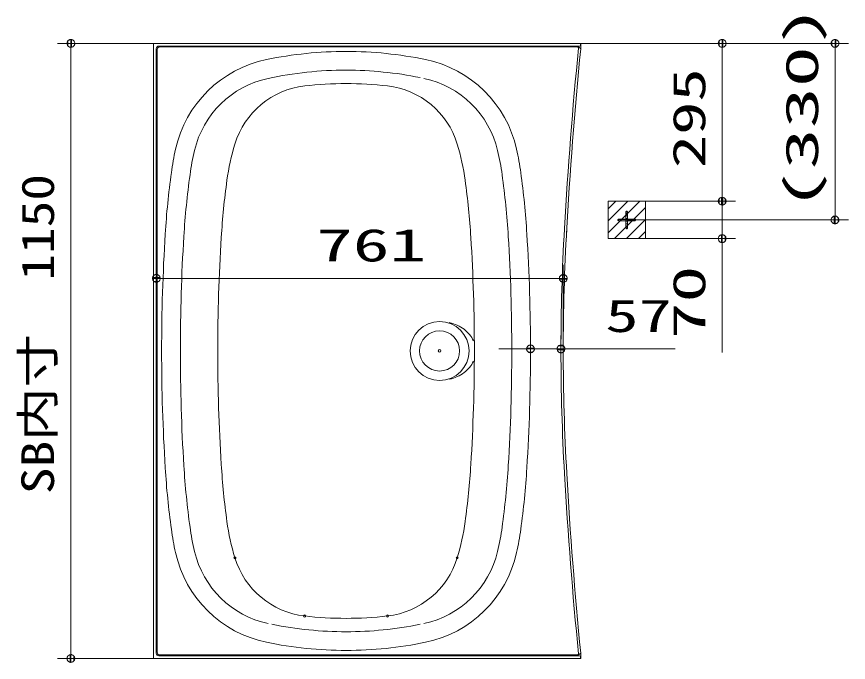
# Model space of a CAD drawing. Units: millimetres on the paper, scale 1:25. Extents: x -305 to 305, y -152 to 152.
# Drawn here: x -206.7 to -144.5, y -77.4 to -29.1 of the extents above; entities that cross this region are included whole.
import ezdxf
from ezdxf.enums import TextEntityAlignment as Align

# ---------------------------------------------------------------- set-up
doc = ezdxf.new("R2010")
doc.units = ezdxf.units.MM
doc.linetypes.add('LONG_DOUBLE_CHAIN', pattern=[21.8, 18, -1, 0.6, -0.6, 0.6, -1])
doc.layers.add('0-1_S1', color=7, linetype='Continuous', lineweight=9)
doc.layers.add('0-2_0', color=7, linetype='Continuous', lineweight=9)
doc.styles.add('ＭＳ ゴシック', font='')
doc.styles.get('ＭＳ ゴシック').set_extended_font_data('MS Gothic')

# ---------------------------------------------------------------- blocks, each defined once
blk = doc.blocks.new('_DOTSMALL')
at = {"layer": '0-2_0'}
for p, q in [((0.0746, 0.1), (-0.0746, 0.1)), ((0.1223, -0.0248), (-0.1223, -0.0248))]:
    blk.add_line(p, q, dxfattribs=at)
for points in [[(0.125, 0), (0.124, 0.0157), (0.1211, 0.0311), (0.1162, 0.046), (0.1095, 0.0602), (0.1011, 0.0735), (0.0911, 0.0856), (0.0797, 0.0963), (0.067, 0.1055), (0.0532, 0.1131), (0.0386, 0.1189), (0.0234, 0.1228), (0.0078, 0.1248), (-0.0078, 0.1248), (-0.0234, 0.1228), (-0.0386, 0.1189), (-0.0532, 0.1131), (-0.067, 0.1055), (-0.0797, 0.0963), (-0.0911, 0.0856), (-0.1011, 0.0735), (-0.1095, 0.0602), (-0.1162, 0.046), (-0.1211, 0.0311), (-0.124, 0.0157), (-0.125, 0), (0, 0)], [(-0.125, 0), (-0.124, -0.0157), (-0.1211, -0.0311), (-0.1162, -0.046), (-0.1095, -0.0602), (-0.1011, -0.0735), (-0.0911, -0.0856), (-0.0797, -0.0963), (-0.067, -0.1055), (-0.0532, -0.1131), (-0.0386, -0.1189), (-0.0234, -0.1228), (-0.0078, -0.1248), (0.0078, -0.1248), (0.0234, -0.1228), (0.0386, -0.1189), (0.0532, -0.1131), (0.067, -0.1055), (0.0797, -0.0963), (0.0911, -0.0856), (0.1011, -0.0735), (0.1095, -0.0602), (0.1162, -0.046), (0.1211, -0.0311), (0.124, -0.0157), (0.125, 0), (0, 0)]]:
    blk.add_lwpolyline(points, close=True, dxfattribs=at)
blk = doc.blocks.new('DOT_20')
at = {"layer": '0-2_0'}
blk.add_circle((0, 0), 1, dxfattribs=at)

msp = doc.modelspace()

# ---------------------------------------------------------------- linework, layer by layer
at = {"layer": '0-1_S1'}
for p, q in [((-196.454, -31.084), (-203.644, -31.084)), ((-202.644, -77.084), (-202.644, -31.084)), ((-196.454, -31.084), (-164.494, -31.084)), ((-164.508, -31.084), (-164.508, -31.204)), ((-164.494, -31.084), (-152.911, -31.084)), ((-164.494, -31.084), (-164.494, -31.485)), ((-160.494, -31.084), (-144.47, -31.084)), ((-153.911, -31.084), (-153.911, -42.884)), ((-145.47, -31.084), (-145.47, -44.284)), ((-196.254, -31.484), (-196.254, -54.084)), ((-196.189, -31.548), (-196.189, -54.084)), ((-196.054, -31.284), (-164.588, -31.284)), ((-195.989, -31.348), (-164.741, -31.348)), ((-164.653, -31.348), (-164.494, -31.485)), ((-153.911, -43.364), (-153.911, -41.044)), ((-162.454, -43.467), (-161.87, -42.884)), ((-162.454, -44.365), (-160.972, -42.884)), ((-162.454, -45.263), (-160.074, -42.884)), ((-159.654, -42.884), (-152.911, -42.884)), ((-153.911, -42.884), (-153.911, -45.684)), ((-161.976, -45.684), (-159.654, -43.361)), ((-160.994, -43.784), (-161.114, -43.784)), ((-160.994, -43.984), (-161.114, -43.984)), ((-160.994, -44.184), (-161.114, -44.184)), ((-161.654, -44.244), (-161.698, -44.244)), ((-160.454, -44.244), (-161.654, -44.244)), ((-160.994, -44.384), (-161.114, -44.384)), ((-160.994, -44.584), (-161.114, -44.584)), ((-160.994, -44.784), (-161.114, -44.784)), ((-161.078, -45.684), (-159.654, -44.259)), ((-161.054, -44.284), (-144.47, -44.284)), ((-160.409, -44.244), (-160.454, -44.244)), ((-160.18, -45.684), (-159.654, -45.157)), ((-159.654, -45.684), (-152.911, -45.684)), ((-153.911, -45.684), (-153.911, -54.195)), ((-196.254, -54.084), (-196.254, -47.655)), ((-165.802, -53.932), (-165.802, -47.655)), ((-196.254, -48.655), (-165.802, -48.655)), ((-168.254, -54.084), (-168.254, -52.932)), ((-165.974, -54.084), (-165.974, -52.932)), ((-196.254, -76.684), (-196.254, -54.084)), ((-196.189, -76.619), (-196.189, -54.084)), ((-168.294, -53.932), (-170.614, -53.932)), ((-168.254, -53.932), (-165.974, -53.932)), ((-165.974, -53.932), (-157.42, -53.932)), ((-196.454, -77.084), (-203.644, -77.084)), ((-196.054, -76.884), (-164.588, -76.884)), ((-195.989, -76.819), (-164.741, -76.819)), ((-164.653, -76.819), (-164.494, -76.682)), ((-164.508, -77.084), (-164.508, -76.964)), ((-164.494, -77.084), (-164.494, -76.682))]:
    msp.add_line(p, q, dxfattribs=at)
at = {"layer": '0-1_S1', "linetype": 'LONG_DOUBLE_CHAIN'}
for p, q in [((-159.654, -42.884), (-162.454, -42.884)), ((-162.454, -42.884), (-162.454, -45.684)), ((-159.654, -42.884), (-159.654, -45.684)), ((-159.654, -45.684), (-162.454, -45.684))]:
    msp.add_line(p, q, dxfattribs=at)
at = {"layer": '0-1_S1'}
msp.add_lwpolyline([(-196.454, -31.084), (-196.454, -77.084), (-164.494, -77.084)], dxfattribs=at)
for points in [[(-162.454, -45.684), (-159.654, -45.684), (-159.654, -42.884), (-162.454, -42.884)], [(-160.994, -43.684), (-160.994, -43.676), (-160.996, -43.669), (-160.998, -43.662), (-161.001, -43.655), (-161.005, -43.648), (-161.01, -43.643), (-161.015, -43.637), (-161.022, -43.633), (-161.028, -43.629), (-161.035, -43.627), (-161.042, -43.625), (-161.05, -43.624), (-161.057, -43.624), (-161.065, -43.625), (-161.072, -43.627), (-161.079, -43.629), (-161.086, -43.633), (-161.092, -43.637), (-161.097, -43.643), (-161.102, -43.648), (-161.106, -43.655), (-161.109, -43.662), (-161.112, -43.669), (-161.113, -43.676), (-161.114, -43.684), (-161.054, -43.684)], [(-161.114, -43.684), (-161.114, -44.884), (-160.994, -44.884), (-160.994, -43.684)], [(-161.654, -44.224), (-161.661, -44.224), (-161.669, -44.225), (-161.676, -44.228), (-161.683, -44.231), (-161.689, -44.235), (-161.695, -44.24), (-161.7, -44.245), (-161.704, -44.251), (-161.708, -44.258), (-161.711, -44.265), (-161.713, -44.272), (-161.714, -44.28), (-161.714, -44.287), (-161.713, -44.295), (-161.711, -44.302), (-161.708, -44.309), (-161.704, -44.316), (-161.7, -44.322), (-161.695, -44.327), (-161.689, -44.332), (-161.683, -44.336), (-161.676, -44.339), (-161.669, -44.342), (-161.661, -44.343), (-161.654, -44.344), (-161.654, -44.284)], [(-161.654, -44.344), (-160.454, -44.344), (-160.454, -44.224), (-161.654, -44.224)], [(-160.454, -44.284), (-160.454, -44.344), (-160.446, -44.343), (-160.439, -44.342), (-160.432, -44.339), (-160.425, -44.336), (-160.418, -44.332), (-160.413, -44.327), (-160.407, -44.322), (-160.403, -44.316), (-160.399, -44.309), (-160.397, -44.302), (-160.395, -44.295), (-160.394, -44.287), (-160.394, -44.28), (-160.395, -44.272), (-160.397, -44.265), (-160.399, -44.258), (-160.403, -44.251), (-160.407, -44.245), (-160.413, -44.24), (-160.418, -44.235), (-160.425, -44.231), (-160.432, -44.228), (-160.439, -44.225), (-160.446, -44.224), (-160.454, -44.224)], [(-161.054, -44.884), (-161.114, -44.884), (-161.113, -44.891), (-161.112, -44.899), (-161.109, -44.906), (-161.106, -44.913), (-161.102, -44.919), (-161.097, -44.925), (-161.092, -44.93), (-161.086, -44.934), (-161.079, -44.938), (-161.072, -44.941), (-161.065, -44.943), (-161.057, -44.943), (-161.05, -44.943), (-161.042, -44.943), (-161.035, -44.941), (-161.028, -44.938), (-161.022, -44.934), (-161.015, -44.93), (-161.01, -44.925), (-161.005, -44.919), (-161.001, -44.913), (-160.998, -44.906), (-160.996, -44.899), (-160.994, -44.891), (-160.994, -44.884)]]:
    msp.add_lwpolyline(points, close=True, dxfattribs=at)
for radius in [2.2, 1.5, 0.1]:
    msp.add_circle((-175.054, -54.084), radius, dxfattribs=at)
for centre, radius, start, end in [((-196.054, -31.484), 0.2, 90, 180.00001), ((-195.989, -31.548), 0.2, 90, 180), ((-182.054, -61.084), 29.4, 90, 101.67385), ((-182.054, -61.084), 29.4, 78.32615, 90), ((154.746, -63.084), 320.972, 174.34145, 176.75561), ((154.746, -63.084), 320.8, 174.34726, 176.82733), ((-164.741, -31.428), 0.08, 354.34145, 90), ((-164.588, -31.204), 0.08, 270, 0), ((-186.222, -40.91), 8.8, 101.67385, 167.45224), ((-177.885, -40.91), 8.8, 12.54776, 78.32615), ((-182.054, -61.084), 28, 90, 102.01323), ((-182.054, -61.084), 28, 78.57945, 90), ((-186.383, -40.739), 7.2, 102.01323, 166.80398), ((-182.054, -61.084), 27, 90, 96.58714), ((-182.054, -61.084), 27, 83.41286, 90), ((-177.724, -40.739), 7.2, 13.19602, 77.98677), ((-184.44, -40.421), 6.2, 96.58714, 163.02634), ((-179.668, -40.421), 6.2, 16.97366, 83.41286), ((-173.728, -43.691), 21.6, 167.45224, 172.16556), ((-173.921, -43.661), 20, 166.80398, 172.06669), ((-173.728, -43.691), 17.4, 163.02634, 172.16556), ((-190.38, -43.691), 17.4, 7.83444, 16.97366), ((-190.186, -43.661), 20, 7.93331, 13.19602), ((-190.38, -43.691), 21.6, 7.83444, 12.54776), ((-134.101, -49.143), 61.6, 172.16556, 176.4593), ((-134.304, -49.182), 60, 172.06669, 176.49604), ((-229.804, -49.182), 60, 3.50396, 7.93331), ((-230.006, -49.143), 61.6, 3.5407, 7.83444), ((-134.101, -49.143), 57.4, 172.16556, 176.4593), ((-230.006, -49.143), 57.4, 3.5407, 7.83444), ((-54.254, -54.084), 141.6, 176.4593, 180), ((-309.854, -54.084), 141.6, 0, 3.5407), ((-5.802, -54.084), 160.172, 176.71958, 180), ((-5.802, -54.084), 160, 176.71958, 180), ((-54.254, -54.084), 140.2, 176.49604, 180), ((-54.254, -54.084), 137.4, 176.4593, 180), ((-309.854, -54.084), 137.4, 0, 3.5407), ((-309.854, -54.084), 140.2, 0, 3.50396), ((-54.254, -54.084), 141.6, 180, 183.5407), ((-54.254, -54.084), 140.2, 180, 183.50396), ((-54.254, -54.084), 137.4, 180, 183.5407), ((-309.854, -54.084), 137.4, 356.4593, 360), ((-309.854, -54.084), 140.2, 356.49604, 0), ((-309.854, -54.084), 141.6, 356.4593, 360), ((-5.802, -54.084), 160.172, 180, 183.28042), ((-5.802, -54.084), 160, 180, 183.28042), ((-134.101, -59.024), 61.6, 183.5407, 187.83444), ((-134.304, -58.985), 60, 183.50396, 187.93331), ((-134.101, -59.024), 57.4, 183.5407, 187.83444), ((-230.006, -59.024), 57.4, 352.16556, 356.4593), ((-229.804, -58.985), 60, 352.06669, 356.49604), ((-230.006, -59.024), 61.6, 352.16556, 356.4593), ((154.746, -45.084), 320.972, 183.24439, 185.65855), ((154.746, -45.084), 320.8, 183.24439, 185.65274), ((-173.728, -64.477), 17.4, 187.83444, 196.97366), ((-190.38, -64.477), 17.4, 343.02634, 352.16556), ((-173.728, -64.477), 21.6, 187.83444, 192.54776), ((-173.921, -64.506), 20, 187.93331, 193.19602), ((-190.186, -64.506), 20, 346.80398, 352.06669), ((-190.38, -64.477), 21.6, 347.45224, 352.16556), ((-186.383, -67.428), 7.2, 193.19602, 257.98677), ((-177.724, -67.428), 7.2, 282.01323, 346.80398), ((-186.222, -67.257), 8.8, 192.54776, 258.32615), ((-184.44, -67.746), 6.2, 196.97366, 263.41286), ((-179.668, -67.746), 6.2, 276.58714, 343.02634), ((-177.885, -67.257), 8.8, 281.67385, 347.45224), ((-182.054, -47.084), 27, 263.41286, 270), ((-182.054, -47.084), 27, 270, 276.58714), ((-182.054, -47.084), 28, 258.57945, 270), ((-182.054, -47.084), 28, 270, 281.42055), ((-182.054, -47.084), 29.4, 258.32615, 270), ((-182.054, -47.084), 29.4, 270, 281.67385), ((-196.054, -76.684), 0.2, 179.99999, 270), ((-195.989, -76.619), 0.2, 180, 270), ((-164.741, -76.739), 0.08, 270, 5.65855), ((-164.588, -76.964), 0.08, 0, 90)]:
    msp.add_arc(centre, radius, start, end, dxfattribs=at)
at = {"layer": '0-1_S1', "linetype": 'LONG_DOUBLE_CHAIN'}
for start_param, end_param in [(3.494972, 4.44147), (1.841716, 2.788214)]:
    msp.add_ellipse((-175.054, -54.084), major_axis=(-2.7, 0), ratio=0.814815, start_param=start_param, end_param=end_param, dxfattribs=at)

# ---------------------------------------------------------------- block references
at = {"layer": '0-1_S1', "xscale": 2.32, "yscale": 2.32}
for p, rotation in [((-202.644, -31.084), 90), ((-153.911, -31.084), 90), ((-145.47, -31.084), 90), ((-153.911, -42.884), 270), ((-153.911, -42.884), 90), ((-145.47, -44.284), 270), ((-153.911, -45.684), 270), ((-196.254, -48.655), 180), ((-168.254, -53.932), 180), ((-202.644, -77.084), 270)]:
    msp.add_blockref('_DOTSMALL', p, dxfattribs=dict(at, rotation=rotation))
at = {"layer": '0-1_S1'}
for name, p, xscale, yscale in [('_DOTSMALL', (-165.802, -48.655), 2.32, 2.32), ('_DOTSMALL', (-165.974, -53.932), 2.32, 2.32), ('DOT_20', (-190.37, -69.556), 0.08, 0.08), ('DOT_20', (-173.738, -69.556), 0.08, 0.08), ('DOT_20', (-185.151, -73.905), 0.08, 0.08), ('DOT_20', (-178.956, -73.905), 0.08, 0.08)]:
    msp.add_blockref(name, p, dxfattribs=dict(at, xscale=xscale, yscale=yscale))

# ---------------------------------------------------------------- texts
at = {"layer": '0-1_S1', "style": 'ＭＳ ゴシック'}
for s, width, p in [('(330)', 1.85, (-146, -43.576)), ('295', 1.5, (-154.441, -40.417)), ('SB内寸\u30001150', 1.2, (-203.174, -64.794)), ('70', 1.65, (-154.441, -53.195))]:
    msp.add_text(s, height=2.441, rotation=90, dxfattribs=dict(at, width=width)).set_placement(p, align=Align.BOTTOM_LEFT)
for s, width, p in [('761', 1.65, (-184.287, -48.125)), ('57', 1.5, (-162.654, -53.402))]:
    msp.add_text(s, height=2.441, dxfattribs=dict(at, width=width)).set_placement(p, align=Align.BOTTOM_LEFT)

doc.saveas('drawing.dxf')
